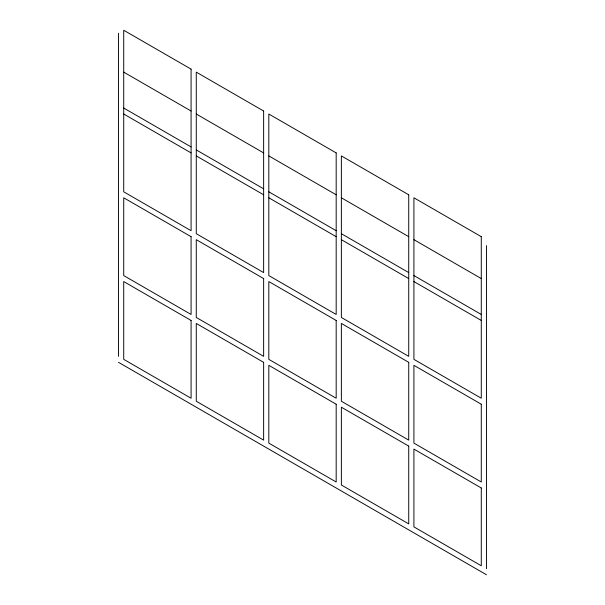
<?xml version="1.0" encoding="UTF-8"?>
<svg xmlns="http://www.w3.org/2000/svg" width="605" height="605" viewBox="0 0 605 605"><rect width="100%" height="100%" fill="white"/><g stroke="black" fill="none" stroke-linecap="round" stroke-linejoin="round"><path stroke-width="0.91" d="M123.722 72.131L191.089 111.025M196.27 114.02L263.636 152.914M268.817 155.901L336.183 194.795M341.364 197.79L408.73 236.684M413.911 239.671L481.277 278.565M123.722 108.038L191.089 146.932M196.27 149.919L263.636 188.813M268.817 191.808L336.183 230.694M341.364 233.689L408.73 272.583M413.911 275.57L481.277 314.464M123.722 114.02L191.089 152.914M196.27 155.901L263.636 194.795M268.817 197.79L336.183 236.684M341.364 239.671L408.73 278.565M413.911 281.559L481.277 320.446M118.542 362.334L486.458 574.75M486.458 245.653L486.458 568.768M118.542 33.245L118.542 356.353M191.089 69.144L123.722 30.25L123.722 191.808L191.089 230.702L191.089 69.144M263.636 111.025L196.27 72.131L196.27 233.689L263.636 272.583L263.636 111.025M336.183 152.914L268.817 114.02L268.817 275.577L336.183 314.464L336.183 152.914M408.73 194.795L341.364 155.901L341.364 317.459L408.73 356.353L408.73 194.795M481.277 236.676L413.911 197.79L413.911 359.34L481.277 398.234L481.277 236.676M191.089 236.684L123.722 197.79L123.722 275.577L191.089 314.471L191.089 236.684M263.636 278.565L196.27 239.671L196.27 317.459L263.636 356.353L263.636 278.565M336.183 320.453L268.817 281.559L268.817 359.347L336.183 398.234L336.183 320.453M408.73 362.334L341.364 323.441L341.364 401.228L408.73 440.122L408.73 362.334M481.277 404.216L413.911 365.329L413.911 443.11L481.277 482.003L481.277 404.216M191.089 320.453L123.722 281.559L123.722 359.347L191.089 398.241L191.089 320.453M263.636 362.334L196.27 323.441L196.27 401.228L263.636 440.122L263.636 362.334M336.183 404.223L268.817 365.329L268.817 443.117L336.183 482.003L336.183 404.223M408.73 446.104L341.364 407.21L341.364 484.998L408.73 523.892L408.73 446.104M481.277 487.985L413.911 449.099L413.911 526.879L481.277 565.773L481.277 487.985"/></g></svg>
